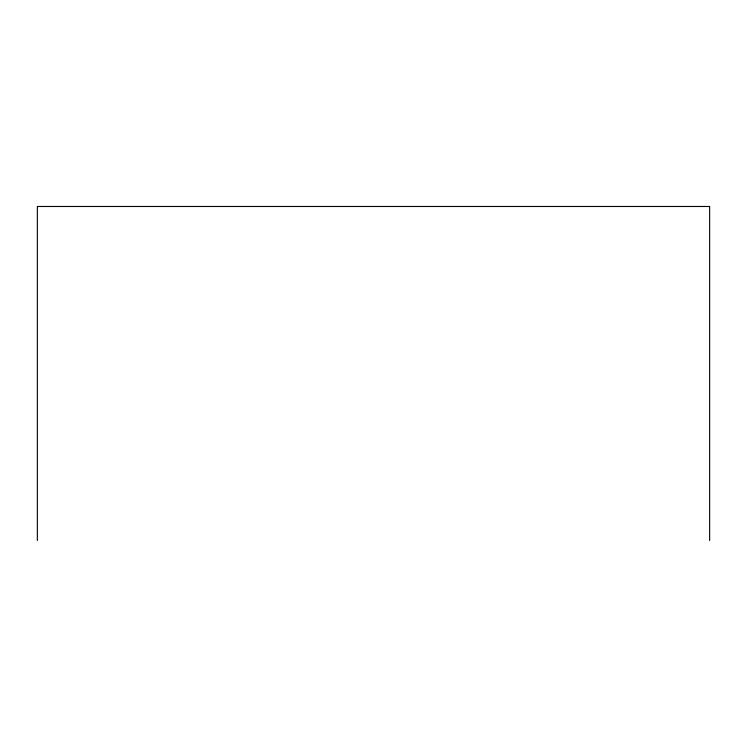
<?xml version="1.0" encoding="UTF-8"?>
<svg xmlns="http://www.w3.org/2000/svg" width="747" height="747" viewBox="0 0 747 747"><rect width="100%" height="100%" fill="white"/><g stroke="black" fill="none" stroke-linecap="round" stroke-linejoin="round"><path stroke-width="1.12" d="M709.65 540.52L709.65 206.48L37.35 206.48L37.35 540.52"/></g></svg>
